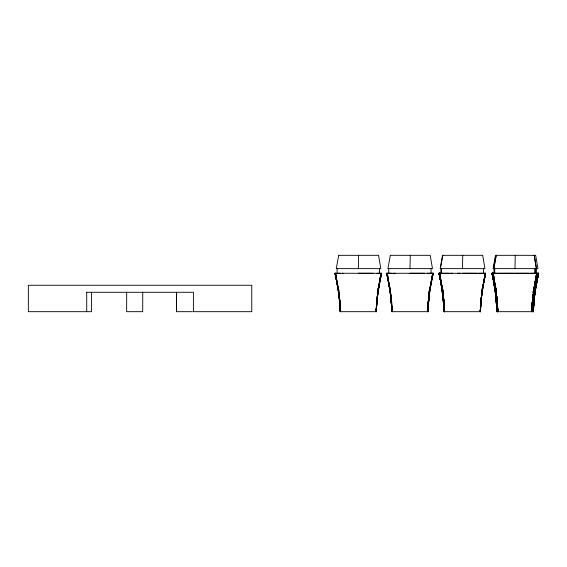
<?xml version="1.0" encoding="UTF-8"?>
<svg xmlns="http://www.w3.org/2000/svg" width="567" height="567" viewBox="0 0 567 567"><rect width="100%" height="100%" fill="white"/><g stroke="black" fill="none" stroke-linecap="round" stroke-linejoin="round"><path stroke-width="0.85" d="M91.535 292.281L91.507 311.68L28.35 311.68L28.35 285.265L251.769 285.265L251.769 311.68L193.411 311.68L193.411 292.281L86.538 292.281M142.742 292.281L142.714 311.68L126.654 311.68L126.675 292.281M358.337 268.63L358.635 255.32M409.984 268.63L410.281 255.32M462.459 268.63L462.757 255.32M514.971 268.63L515.254 255.32M376.02 311.68L377.757 292.473L376.219 311.68L376.502 302.076L380.301 276.76L376.587 302.076L376.219 311.68L340.299 311.68L338.924 292.48L340.455 311.68L338.846 292.48L334.998 273.266L338.853 290.8L334.998 273.266M386.666 273.266L390.486 292.473L392.095 311.68L390.486 292.48L386.758 273.266L390.316 290.8L386.673 273.266L390.316 289.971L386.644 273.266L387.091 273.273L390.372 292.473L391.967 311.68L427.894 311.68L428.142 302.076L432.075 275.888L431.26 281.126M441.884 285.789L439 273.266L439.829 273.273L444.145 302.076L444.415 311.68L444.089 302.076L442.756 292.473L439.028 273.266L442.508 289.971L439 273.266L439.375 273.266L442.969 292.473L444.641 311.68L443.047 292.48L444.053 311.68L443.741 302.076L440.056 275.888L443.67 302.076L444.067 311.68L480.369 311.68L480.625 302.076L484.161 278.51L480.773 302.076L480.306 311.68L481.737 292.48L485.664 273.266L481.44 292.473L485.664 273.266M532.647 299.461L534.702 284.62L533.512 292.473L531.874 311.68L533.455 292.48L537.105 273.266L533.299 292.473L537.027 273.266L533.356 292.473L537.02 273.266L532.753 298.589M532.13 305.57L532.222 302.076M534.752 284.62L533.469 292.473L531.917 311.68L532.285 302.076L532.144 306.442L533.639 292.473L536.417 275.016L532.399 302.076L532.08 311.68L532.448 302.076L535.68 278.51M495.686 292.48L497.146 311.68L495.494 292.473L492.177 273.266L493.106 273.273L496.231 292.473L497.847 311.68L496.288 292.473L497.734 311.68L497.358 302.076L496.196 292.473L492.68 273.266L496.345 292.473L497.883 311.68L496.345 292.48L492.603 273.266L496.338 291.636L492.78 273.266L491.936 273.266L492.362 273.266L495.494 292.473L497.053 311.68L533.356 311.68L533.611 302.076L537.544 275.888M533.66 292.473L532.335 302.076L532.08 311.68L532.385 302.076L535.695 278.51L532.682 299.461L533.469 292.473M376.247 311.68L376.573 302.076L380.492 276.76L376.651 302.076L376.24 311.68L376.637 302.076L377.906 292.473M427.894 311.68L428.22 302.076L427.879 311.68L428.276 302.076L430.984 282.876M480.362 311.68L480.759 302.076L481.978 292.473L485.409 273.266L481.978 292.473L480.341 311.68L480.696 302.076L482.007 292.473L480.773 302.076L480.341 311.68L480.696 302.076L482.021 292.473M530.662 273.28L538.537 273.266L534.638 292.473L538.622 273.266L534.801 292.473L533.2 311.68L534.724 292.48L533.292 311.68L533.682 302.076L534.993 292.473L533.76 302.076L533.292 311.68L533.682 302.076L535.014 292.473M537.034 273.266L533.093 292.473L537.105 273.266L533.859 289.135L536.921 273.266L533.568 292.473L532.044 311.68L532.037 309.936M532.151 307.314L532.434 302.076L532.137 307.314L532.434 302.076L532.158 306.442M533.327 311.68L533.745 302.076L534.964 292.473L538.395 273.266L534.964 292.473L533.327 311.68L533.745 302.076L536.453 282.876M532.108 308.186L532.399 302.076M532.016 311.68L533.568 292.473L531.761 311.68L531.896 309.936M533.2 311.68L534.801 292.48L538.537 273.266M429.262 292.48L427.78 311.68L428.276 302.076L429.524 292.473L432.727 273.273L433.181 273.266L428.957 292.473L433.181 273.266M433.068 273.266L429.169 292.473L433.153 273.266L429.332 292.473L427.731 311.68L429.332 292.48L432.926 273.266L430.41 273.273M481.815 292.48L480.143 311.68L481.815 292.48L485.543 273.266M531.924 311.68L533.455 292.48M480.206 311.68L481.879 292.473L480.263 311.68L481.936 292.473L485.409 273.266M428.418 302.076L427.667 311.68L429.403 292.473L432.727 273.273L432.167 273.273M377.615 292.48L376.091 311.68L377.693 292.48L381.541 273.266L377.317 292.473L381.541 273.266M533.845 302.076L534.922 292.473L538.196 273.273L535.354 273.273M429.545 292.473L428.234 302.076L429.524 292.473L427.78 311.68L429.403 292.473L432.926 273.266M536.722 281.126L537.537 275.888M536.035 276.76L536.318 275.016L536.028 276.76M535.035 282.869L535.744 278.51M493.765 268.63L496.125 255.32M493.864 268.63L496.224 255.32M380.528 273.273L381.293 273.266L377.813 292.473L376.141 311.68L377.693 292.48L381.513 273.266L377.53 292.473L381.428 273.266M440.368 268.63L442.841 255.32M493.354 268.63L493.51 267.794M493.822 266.136L494.126 264.47M494.282 263.641L494.75 261.146M494.899 260.31L495.211 258.651M495.678 256.149L495.827 255.32M535.425 273.273L536.396 273.266M483.346 273.266L485.217 273.266L484.65 273.273M534.879 273.273L536.368 273.266M381.286 273.266L376.991 273.273M535.73 273.273L536.155 273.266M342.27 273.28L343.113 273.273M431.834 273.273L427.192 273.28M484.31 273.273L478.888 273.28M536.063 273.273L536.474 273.273M340.328 273.28L335.026 273.266L338.839 291.636L335.111 273.266L338.846 292.473L340.398 311.68L338.726 292.473L335.707 273.273L340.023 302.076L340.292 311.68L339.902 302.076L338.69 292.473L335.253 273.266L338.726 292.473L339.952 302.076L340.299 311.68L339.966 302.076L335.451 273.273L336.011 273.273M358.287 273.266L373.079 273.28M391.967 273.28L386.885 273.266L390.372 292.473L392.158 311.68L390.564 292.48L392.038 311.68L390.302 292.473L387.346 273.273L391.662 302.076L391.932 311.68L391.542 302.076L387.091 273.273L387.651 273.273M409.927 273.266L424.718 273.28M444.443 273.28L439.808 273.273M462.41 273.266L477.201 273.28M494.396 284.124L494.707 285.796L492.135 273.266L494.141 282.451M497.762 273.28L492.886 273.273L497.472 302.076L497.741 311.68L496.245 292.48L492.68 273.266L496.409 292.473L492.595 273.266L496.359 290.8L492.673 273.266M514.921 273.266L529.046 273.28M393.498 273.28L395.192 273.273M445.194 273.28L449.036 273.273M450.963 273.273L452.48 273.273M457.881 273.266L460.128 273.266M498.471 273.28L513.83 273.266M176.457 311.68L176.422 292.281L176.422 311.68L192.489 311.68M493.226 273.273L495.274 273.273M440.467 273.273L441.601 273.273M388.856 273.273L389.366 273.273M493.637 273.273L492.177 273.266L495.608 292.473L497.202 311.68L495.608 292.48L492.043 273.266L495.232 289.135M440.134 273.273L439.241 273.266L442.558 292.473L443.727 302.076L444.053 311.68M442.749 292.48L444.209 311.68L442.671 292.48L439.106 273.266L439.574 273.273L442.848 292.473L444.571 311.68L442.969 292.48L439.234 273.266L442.671 292.473L444.273 311.68L443.543 302.076M493.347 273.273L496.146 292.473L497.691 311.68L497.358 302.076L496.146 292.473L493.347 273.273L492.808 273.266L496.245 292.473L497.946 311.68L496.288 292.473M491.936 273.266L495.834 292.473L492.043 273.266M492.106 273.266L494.126 282.451M442.253 287.462L443.16 291.636L439.12 273.266L443.132 292.473L439.234 273.266M494.424 284.124L494.764 285.796M492.227 273.266L494.658 285.796M494.984 287.462L495.303 289.135L495.019 287.462M439.106 273.266L442.834 292.473L444.074 302.076L444.443 311.68L442.905 292.473L439.375 273.266M492.992 276.611L492.673 274.938L492.971 276.611M494.452 284.62L494.743 286.363M495.041 288.107L495.764 292.473M439.574 273.273L444.074 302.076L444.422 311.68M534.277 255.32L536.453 268.63M534.178 255.32L534.312 256.149M534.454 256.986L536.354 268.63M493.106 273.273L497.372 302.076L497.791 311.68M492.369 273.273L496.735 302.076L496.99 311.68L495.494 292.473L497.146 311.68L496.501 302.076M439.829 273.273L444.011 302.076L442.806 292.473L444.521 311.68L443.883 302.076M497.642 311.68L497.259 302.076L496.097 292.473L497.302 302.076L497.642 311.68L497.259 302.076L493.885 277.639L497.302 302.076L497.755 311.68L497.486 302.076M391.662 302.076L390.28 292.473L391.591 302.076L391.946 311.68L391.606 302.076M340.023 302.076L338.641 292.473L339.952 302.076M496.735 302.076L492.61 273.273L496.664 302.076L497.018 311.68L496.678 302.076L495.43 292.473L497.018 311.68L496.621 302.076M496.43 297.71L496.26 295.967M442.473 292.473L443.727 302.076M496.068 292.473L497.245 302.076L496.132 292.473M496.245 295.967L496.444 297.71M497.004 303.827L496.89 302.076M536.545 268.63L536.545 273.28L493.956 273.28L493.956 268.63M535.12 268.63L535.12 273.28M535.021 268.63L535.021 273.28M494.7 268.63L494.7 273.28M494.601 268.63L494.601 273.28M483.559 268.63L483.559 273.28L441.02 273.28L441.027 268.63M441.239 268.63L441.239 273.28M431.076 268.63L431.076 273.28L388.756 273.28L388.764 268.63M379.436 268.63L379.436 273.28L337.117 273.28L337.117 268.63M176.422 292.281L176.422 311.68M86.708 292.281L86.708 311.68M428.333 302.076L427.823 311.68L429.453 292.473L428.34 302.076M535.213 281.126L534.957 282.876L535.191 281.126M442.551 255.32L440.19 268.63L484.955 268.63L482.673 255.32L442.551 255.32M495.487 255.32L493.127 268.63L537.941 268.63L535.666 255.32L495.487 255.32M338.719 255.32L336.245 268.63L380.833 268.63L378.558 255.32L338.719 255.32M390.365 255.32L387.892 268.63L432.472 268.63L430.197 255.32L390.365 255.32M533.526 290.8L533.2 292.473L533.533 290.8M538.622 273.266L534.426 292.473L538.65 273.266M495.905 289.135L495.558 287.462L495.912 289.135M494.197 282.869L493.9 281.126L494.162 282.869M442.558 292.473L439.432 273.273L443.67 302.076L444.117 311.68L442.614 292.473L444.159 311.68L442.522 292.473M496.607 302.076L495.43 292.473L496.607 302.076M339.846 302.076L338.69 292.473L340.398 311.68L339.81 302.076M443.926 302.076L442.848 292.473L444.478 311.68L443.975 302.076M391.45 302.076L390.422 292.473L391.421 302.076"/></g></svg>
